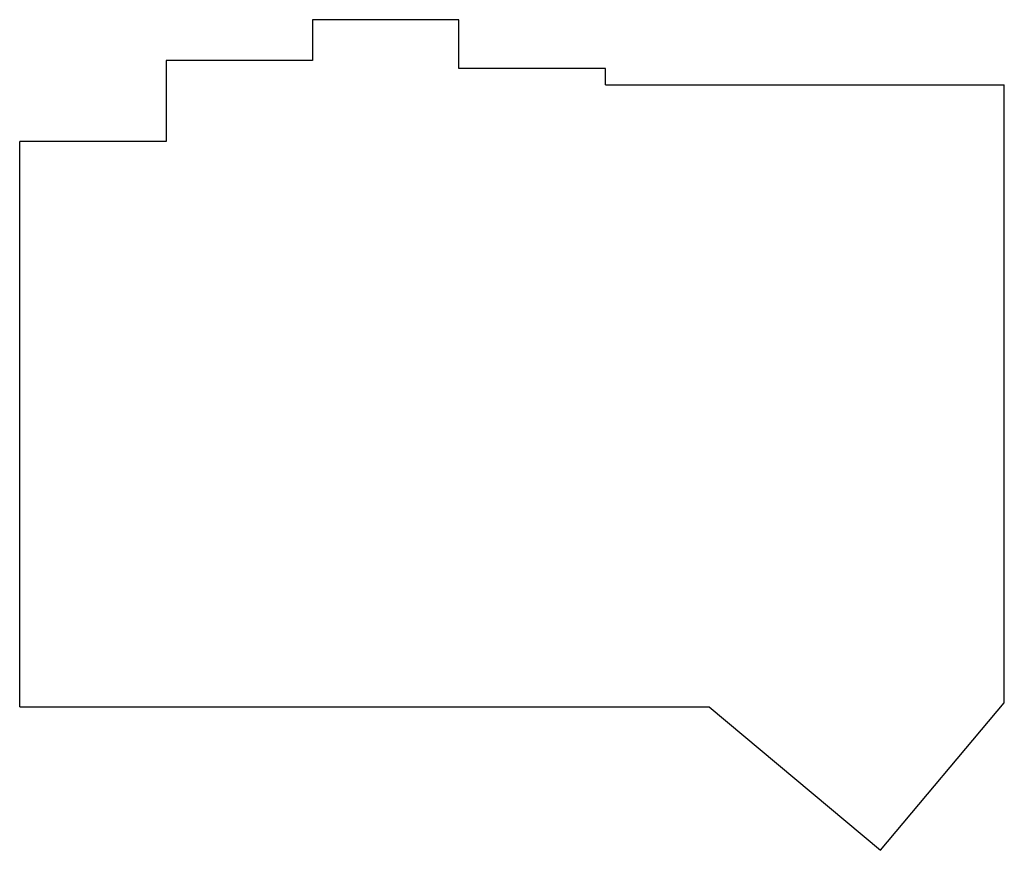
# Model space of a CAD drawing. Header units: millimetres. Extents: x -9 to 112, y -44 to 58.
import ezdxf

# ---------------------------------------------------------------- set-up
doc = ezdxf.new("R2010")
doc.units = ezdxf.units.MM

msp = doc.modelspace()

# ---------------------------------------------------------------- linework, layer by layer
for p, q in [((45, 58), (27, 58)), ((27, 58), (27, 53)), ((45, 52), (45, 58)), ((27, 53), (9, 53)), ((9, 53), (9, 43)), ((63, 52), (45, 52)), ((63, 50), (63, 52)), ((63, 50), (112.04, 50)), ((112.04, -25.99), (112.04, 50)), ((-9, -26.5), (-9, 43)), ((9, 43), (-9, 43)), ((-9, -26.5), (75.78, -26.5)), ((75.78, -26.5), (96.81, -44.15)), ((96.81, -44.15), (112.04, -26)), ((112.04, -26), (112.04, -25.99)), ((112.04, -25.99), (112.04, -25.99)), ((112.04, -25.99), (112.04, -25.99)), ((112.04, -26), (112.04, -26))]:
    msp.add_line(p, q)

doc.saveas('drawing.dxf')
